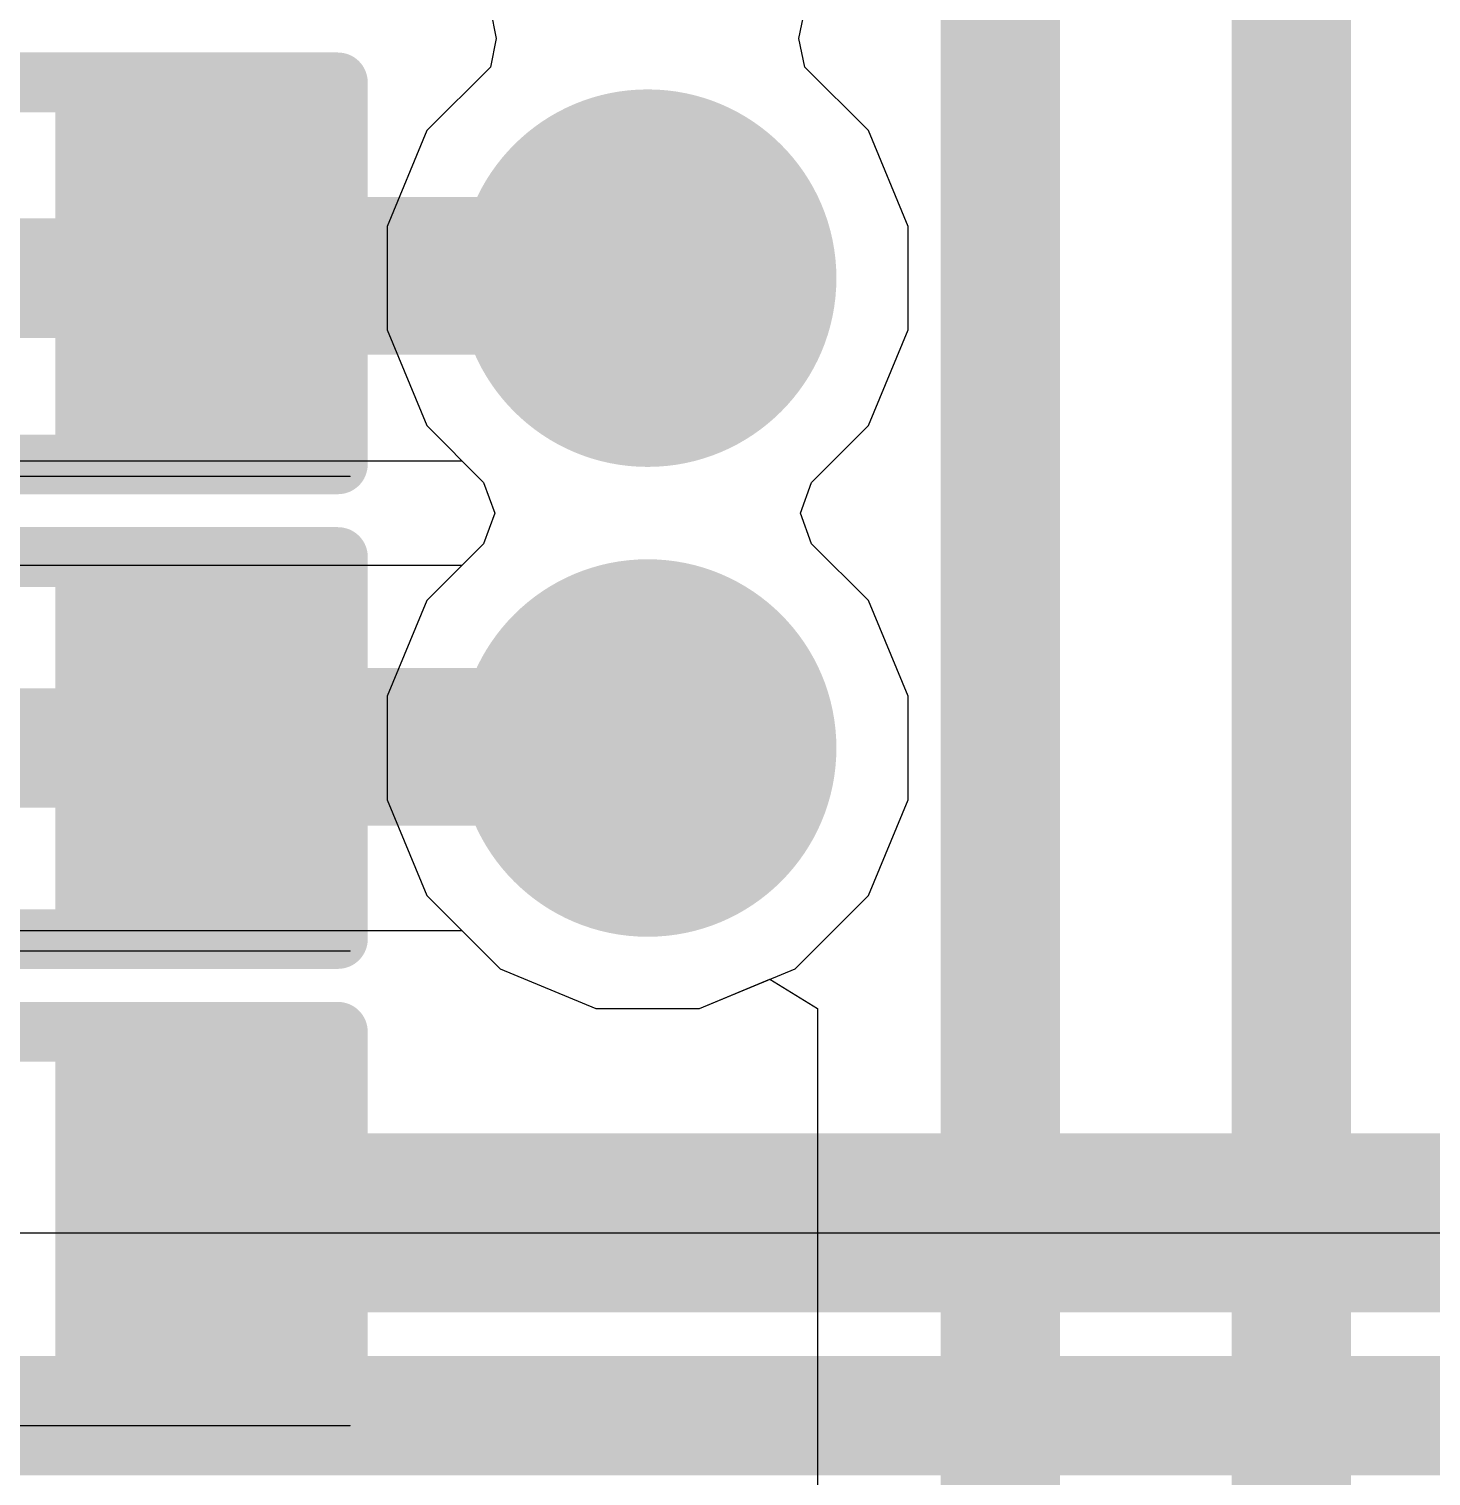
# Model space of a CAD drawing. Header units: inches. Extents: x -4 to 5258, y -4 to 5281.
# Drawn here: x 31.191 to 34.173, y 42.427 to 45.506 of the extents above; entities that cross this region are included whole.
import ezdxf

# ---------------------------------------------------------------- set-up
doc = ezdxf.new("R2010")
doc.units = ezdxf.units.IN
for name, color, linetype in [('Bottom Layer', 5, 'Continuous'), ('Bottom Solder', 6, 'Continuous'), ('Drill Drawing', 1, 'Continuous'), ('Layer 1', 16, 'Continuous'), ('Layer 2', 76, 'Continuous'), ('Top Layer', 1, 'Continuous'), ('Top Overlay', 2, 'Continuous'), ('Top Paste', 8, 'Continuous'), ('Top Solder', 216, 'Continuous'), ('Via Holes', 16, 'Continuous')]:
    doc.layers.add(name, color=color, linetype=linetype)

# ---------------------------------------------------------------- blocks, each defined once
blk = doc.blocks.new('R___0402_111')
at = {"layer": 'Top Layer'}
for points in [[(-0.6985, -0.3175), (-0.6985, 0.3175), (-0.2413, 0.3175), (-0.2413, -0.3175)], [(0.2413, -0.3175), (0.2413, 0.3175), (0.6985, 0.3175), (0.6985, -0.3175)]]:
    blk.add_hatch(color=1, dxfattribs=at).paths.add_polyline_path(points)
at = {"layer": 'Top Paste'}
for points in [[(-0.6985, -0.3175), (-0.6985, 0.3175), (-0.2413, 0.3175), (-0.2413, -0.3175)], [(0.2413, -0.3175), (0.2413, 0.3175), (0.6985, 0.3175), (0.6985, -0.3175)]]:
    blk.add_hatch(color=8, dxfattribs=at).paths.add_polyline_path(points)
at = {"layer": 'Top Solder'}
for points in [[(-0.7535, -0.3725), (-0.7535, 0.3725), (-0.1863, 0.3725), (-0.1863, -0.3725)], [(0.1863, -0.3725), (0.1863, 0.3725), (0.7535, 0.3725), (0.7535, -0.3725)]]:
    blk.add_hatch(color=216, dxfattribs=at).paths.add_polyline_path(points)
at = {"layer": 'Top Overlay'}
for points in [[(-0.7874, -0.4064, 0.127, 0.127, 0), (-0.7874, 0.4064, 0.127, 0.127, 0)], [(-0.7874, 0.4064, 0.127, 0.127, 0), (0.7874, 0.4064, 0.127, 0.127, 0)], [(0.7874, -0.4064, 0.127, 0.127, 0), (0.7874, 0.4064, 0.127, 0.127, 0)], [(-0.7874, -0.4064, 0.127, 0.127, 0), (0.7874, -0.4064, 0.127, 0.127, 0)], [(-0.8128, -0.4318, 0.00323, 0.00323, 0), (0.8128, -0.4318, 0.00323, 0.00323, 0)]]:
    blk.add_lwpolyline(points, format="xyseb", dxfattribs=at)
for points in [[(-0.8191, 0.4064, 0.0635, 0.0635, 1), (-0.7556, 0.4064, 0.0635, 0.0635, 1)], [(-0.8191, 0.4064, 0.0635, 0.0635, 1), (-0.7556, 0.4064, 0.0635, 0.0635, 1)], [(0.7556, 0.4064, 0.0635, 0.0635, 1), (0.8191, 0.4064, 0.0635, 0.0635, 1)], [(0.7556, 0.4064, 0.0635, 0.0635, 1), (0.8191, 0.4064, 0.0635, 0.0635, 1)], [(-0.8191, -0.4064, 0.0635, 0.0635, 1), (-0.7556, -0.4064, 0.0635, 0.0635, 1)], [(-0.8191, -0.4064, 0.0635, 0.0635, 1), (-0.7556, -0.4064, 0.0635, 0.0635, 1)], [(0.7556, -0.4064, 0.0635, 0.0635, 1), (0.8191, -0.4064, 0.0635, 0.0635, 1)], [(0.7556, -0.4064, 0.0635, 0.0635, 1), (0.8191, -0.4064, 0.0635, 0.0635, 1)], [(-0.8136, -0.4318, 0.00161, 0.00161, 1), (-0.812, -0.4318, 0.00161, 0.00161, 1)], [(0.812, -0.4318, 0.00161, 0.00161, 1), (0.8136, -0.4318, 0.00161, 0.00161, 1)]]:
    blk.add_lwpolyline(points, format="xyseb", close=True, dxfattribs=at)
blk = doc.blocks.new('R___0402_134')
at = {"layer": 'Top Layer'}
for points in [[(-0.6985, -0.3175), (-0.6985, 0.3175), (-0.2413, 0.3175), (-0.2413, -0.3175)], [(0.2413, -0.3175), (0.2413, 0.3175), (0.6985, 0.3175), (0.6985, -0.3175)]]:
    blk.add_hatch(color=1, dxfattribs=at).paths.add_polyline_path(points)
at = {"layer": 'Top Paste'}
for points in [[(-0.6985, -0.3175), (-0.6985, 0.3175), (-0.2413, 0.3175), (-0.2413, -0.3175)], [(0.2413, -0.3175), (0.2413, 0.3175), (0.6985, 0.3175), (0.6985, -0.3175)]]:
    blk.add_hatch(color=8, dxfattribs=at).paths.add_polyline_path(points)
at = {"layer": 'Top Solder'}
for points in [[(-0.7535, -0.3725), (-0.7535, 0.3725), (-0.1863, 0.3725), (-0.1863, -0.3725)], [(0.1863, -0.3725), (0.1863, 0.3725), (0.7535, 0.3725), (0.7535, -0.3725)]]:
    blk.add_hatch(color=216, dxfattribs=at).paths.add_polyline_path(points)
at = {"layer": 'Top Overlay'}
for points in [[(-0.7874, -0.4064, 0.127, 0.127, 0), (-0.7874, 0.4064, 0.127, 0.127, 0)], [(-0.7874, 0.4064, 0.127, 0.127, 0), (0.7874, 0.4064, 0.127, 0.127, 0)], [(0.7874, -0.4064, 0.127, 0.127, 0), (0.7874, 0.4064, 0.127, 0.127, 0)], [(-0.7874, -0.4064, 0.127, 0.127, 0), (0.7874, -0.4064, 0.127, 0.127, 0)], [(-0.8128, -0.4318, 0.00323, 0.00323, 0), (0.8128, -0.4318, 0.00323, 0.00323, 0)]]:
    blk.add_lwpolyline(points, format="xyseb", dxfattribs=at)
for points in [[(-0.8191, 0.4064, 0.0635, 0.0635, 1), (-0.7556, 0.4064, 0.0635, 0.0635, 1)], [(-0.8191, 0.4064, 0.0635, 0.0635, 1), (-0.7556, 0.4064, 0.0635, 0.0635, 1)], [(0.7556, 0.4064, 0.0635, 0.0635, 1), (0.8191, 0.4064, 0.0635, 0.0635, 1)], [(0.7556, 0.4064, 0.0635, 0.0635, 1), (0.8191, 0.4064, 0.0635, 0.0635, 1)], [(-0.8191, -0.4064, 0.0635, 0.0635, 1), (-0.7556, -0.4064, 0.0635, 0.0635, 1)], [(-0.8191, -0.4064, 0.0635, 0.0635, 1), (-0.7556, -0.4064, 0.0635, 0.0635, 1)], [(0.7556, -0.4064, 0.0635, 0.0635, 1), (0.8191, -0.4064, 0.0635, 0.0635, 1)], [(0.7556, -0.4064, 0.0635, 0.0635, 1), (0.8191, -0.4064, 0.0635, 0.0635, 1)], [(-0.8136, -0.4318, 0.00161, 0.00161, 1), (-0.812, -0.4318, 0.00161, 0.00161, 1)], [(0.812, -0.4318, 0.00161, 0.00161, 1), (0.8136, -0.4318, 0.00161, 0.00161, 1)]]:
    blk.add_lwpolyline(points, format="xyseb", close=True, dxfattribs=at)
blk = doc.blocks.new('R___0402_136')
at = {"layer": 'Top Layer'}
for points in [[(-0.6985, -0.3175), (-0.6985, 0.3175), (-0.2413, 0.3175), (-0.2413, -0.3175)], [(0.2413, -0.3175), (0.2413, 0.3175), (0.6985, 0.3175), (0.6985, -0.3175)]]:
    blk.add_hatch(color=1, dxfattribs=at).paths.add_polyline_path(points)
at = {"layer": 'Top Paste'}
for points in [[(-0.6985, -0.3175), (-0.6985, 0.3175), (-0.2413, 0.3175), (-0.2413, -0.3175)], [(0.2413, -0.3175), (0.2413, 0.3175), (0.6985, 0.3175), (0.6985, -0.3175)]]:
    blk.add_hatch(color=8, dxfattribs=at).paths.add_polyline_path(points)
at = {"layer": 'Top Solder'}
for points in [[(-0.7535, -0.3725), (-0.7535, 0.3725), (-0.1863, 0.3725), (-0.1863, -0.3725)], [(0.1863, -0.3725), (0.1863, 0.3725), (0.7535, 0.3725), (0.7535, -0.3725)]]:
    blk.add_hatch(color=216, dxfattribs=at).paths.add_polyline_path(points)
at = {"layer": 'Top Overlay'}
for points in [[(-0.7874, -0.4064, 0.127, 0.127, 0), (-0.7874, 0.4064, 0.127, 0.127, 0)], [(-0.7874, 0.4064, 0.127, 0.127, 0), (0.7874, 0.4064, 0.127, 0.127, 0)], [(0.7874, -0.4064, 0.127, 0.127, 0), (0.7874, 0.4064, 0.127, 0.127, 0)], [(-0.7874, -0.4064, 0.127, 0.127, 0), (0.7874, -0.4064, 0.127, 0.127, 0)], [(-0.8128, -0.4318, 0.00323, 0.00323, 0), (0.8128, -0.4318, 0.00323, 0.00323, 0)]]:
    blk.add_lwpolyline(points, format="xyseb", dxfattribs=at)
for points in [[(-0.8191, 0.4064, 0.0635, 0.0635, 1), (-0.7556, 0.4064, 0.0635, 0.0635, 1)], [(-0.8191, 0.4064, 0.0635, 0.0635, 1), (-0.7556, 0.4064, 0.0635, 0.0635, 1)], [(0.7556, 0.4064, 0.0635, 0.0635, 1), (0.8191, 0.4064, 0.0635, 0.0635, 1)], [(0.7556, 0.4064, 0.0635, 0.0635, 1), (0.8191, 0.4064, 0.0635, 0.0635, 1)], [(-0.8191, -0.4064, 0.0635, 0.0635, 1), (-0.7556, -0.4064, 0.0635, 0.0635, 1)], [(-0.8191, -0.4064, 0.0635, 0.0635, 1), (-0.7556, -0.4064, 0.0635, 0.0635, 1)], [(0.7556, -0.4064, 0.0635, 0.0635, 1), (0.8191, -0.4064, 0.0635, 0.0635, 1)], [(0.7556, -0.4064, 0.0635, 0.0635, 1), (0.8191, -0.4064, 0.0635, 0.0635, 1)], [(-0.8136, -0.4318, 0.00161, 0.00161, 1), (-0.812, -0.4318, 0.00161, 0.00161, 1)], [(0.812, -0.4318, 0.00161, 0.00161, 1), (0.8136, -0.4318, 0.00161, 0.00161, 1)]]:
    blk.add_lwpolyline(points, format="xyseb", close=True, dxfattribs=at)

msp = doc.modelspace()

# ---------------------------------------------------------------- hatches: boundary and pattern name
at = {"layer": 'Bottom Layer'}
h = msp.add_hatch(color=5, dxfattribs=at)
edge = h.paths.add_edge_path()
edge.add_arc((32.5068, 44.9753), 0.3, 0, 360)
h = msp.add_hatch(color=5, dxfattribs=at)
edge = h.paths.add_edge_path()
edge.add_arc((32.5068, 43.9756), 0.3, 0, 360)
at = {"layer": 'Bottom Solder'}
h = msp.add_hatch(color=6, dxfattribs=at)
edge = h.paths.add_edge_path()
edge.add_arc((32.5068, 44.9753), 0.4016, 0, 360)
h = msp.add_hatch(color=6, dxfattribs=at)
edge = h.paths.add_edge_path()
edge.add_arc((32.5068, 43.9756), 0.4016, 0, 360)
at = {"layer": 'Layer 1'}
h = msp.add_hatch(color=16, dxfattribs=at)
edge = h.paths.add_edge_path()
edge.add_arc((32.5068, 44.9753), 0.3, 0, 360)
h = msp.add_hatch(color=16, dxfattribs=at)
edge = h.paths.add_edge_path()
edge.add_arc((32.5068, 43.9756), 0.3, 0, 360)
at = {"layer": 'Layer 2'}
h = msp.add_hatch(color=76, dxfattribs=at)
edge = h.paths.add_edge_path()
edge.add_arc((32.5068, 44.9753), 0.3, 0, 360)
h = msp.add_hatch(color=76, dxfattribs=at)
edge = h.paths.add_edge_path()
edge.add_arc((32.5068, 43.9756), 0.3, 0, 360)
at = {"layer": 'Top Layer'}
h = msp.add_hatch(color=1, dxfattribs=at)
edge = h.paths.add_edge_path()
edge.add_arc((32.5068, 44.9753), 0.3, 0, 360)
h = msp.add_hatch(color=1, dxfattribs=at)
edge = h.paths.add_edge_path()
edge.add_arc((32.5068, 43.9756), 0.3, 0, 360)
at = {"layer": 'Top Solder'}
h = msp.add_hatch(color=216, dxfattribs=at)
edge = h.paths.add_edge_path()
edge.add_arc((32.5068, 44.9753), 0.4016, 0, 360)
h = msp.add_hatch(color=216, dxfattribs=at)
edge = h.paths.add_edge_path()
edge.add_arc((32.5068, 43.9756), 0.4016, 0, 360)
at = {"layer": 'Via Holes'}
h = msp.add_hatch(color=7, dxfattribs=at)
edge = h.paths.add_edge_path()
edge.add_arc((32.5068, 44.9753), 0.15, 0, 360)
h = msp.add_hatch(color=7, dxfattribs=at)
edge = h.paths.add_edge_path()
edge.add_arc((32.5068, 43.9756), 0.15, 0, 360)

# ---------------------------------------------------------------- linework, layer by layer
at = {"layer": 'Bottom Layer'}
for p, q in [((30.4341, 44.5869), (32.1118, 44.5869)), ((32.1118, 44.5869), (32.1579, 44.5407)), ((32.1579, 44.5407), (32.1819, 44.4755)), ((32.1819, 44.4755), (32.1579, 44.4102)), ((32.1579, 44.4102), (32.0371, 44.2894)), ((32.0371, 44.2894), (31.9528, 44.0858)), ((31.9528, 44.0858), (31.9528, 43.8654)), ((31.9528, 43.8654), (32.0371, 43.6618)), ((32.0371, 43.6618), (32.193, 43.5059)), ((32.193, 43.5059), (32.3966, 43.4216)), ((32.617, 43.4216), (32.7669, 43.4837)), ((32.7669, 43.4837), (32.8685, 43.4211)), ((32.3966, 43.4216), (32.617, 43.4216)), ((32.8685, 43.4211), (32.8685, 39.3172))]:
    msp.add_line(p, q, dxfattribs=at)
for points in [[(33.8762, 26.7099, 0.254, 0.254, 0), (33.8762, 50.7668, 0.254, 0.254, 0)], [(33.257, 38.9222, 0.254, 0.254, 0), (33.257, 50.4461, 0.254, 0.254, 0)], [(30.2732, 44.9753, 0.254, 0.254, 0), (32.5068, 44.9753, 0.254, 0.254, 0)]]:
    msp.add_lwpolyline(points, format="xyseb", dxfattribs=at)
msp.add_lwpolyline([(32.4433, 44.9753, 0.127, 0.127, 1), (32.5703, 44.9753, 0.127, 0.127, 1)], format="xyseb", close=True, dxfattribs=at)
at = {"layer": 'Drill Drawing'}
for points in [[(32.3798, 45.1023, 0.0508, 0.0508, 0), (32.3798, 45.2293, 0.0508, 0.0508, 0)], [(32.3798, 45.2293, 0.0508, 0.0508, 0), (32.6338, 45.2293, 0.0508, 0.0508, 0)], [(32.6338, 45.1023, 0.0508, 0.0508, 0), (32.6338, 45.2293, 0.0508, 0.0508, 0)], [(32.4306, 45.0515, 0.0508, 0.0508, 0), (32.4306, 45.1277, 0.0508, 0.0508, 0)], [(32.4306, 45.1277, 0.0508, 0.0508, 0), (32.583, 45.1277, 0.0508, 0.0508, 0)], [(32.583, 45.0515, 0.0508, 0.0508, 0), (32.583, 45.1277, 0.0508, 0.0508, 0)], [(32.2528, 44.8483, 0.0508, 0.0508, 0), (32.2528, 45.1023, 0.0508, 0.0508, 0)], [(32.2528, 45.1023, 0.0508, 0.0508, 0), (32.3798, 45.1023, 0.0508, 0.0508, 0)], [(32.6338, 45.1023, 0.0508, 0.0508, 0), (32.7608, 45.1023, 0.0508, 0.0508, 0)], [(32.7608, 44.8483, 0.0508, 0.0508, 0), (32.7608, 45.1023, 0.0508, 0.0508, 0)], [(32.3544, 44.8991, 0.0508, 0.0508, 0), (32.3544, 45.0515, 0.0508, 0.0508, 0)], [(32.3544, 45.0515, 0.0508, 0.0508, 0), (32.4306, 45.0515, 0.0508, 0.0508, 0)], [(32.583, 45.0515, 0.0508, 0.0508, 0), (32.6592, 45.0515, 0.0508, 0.0508, 0)], [(32.6592, 44.8991, 0.0508, 0.0508, 0), (32.6592, 45.0515, 0.0508, 0.0508, 0)], [(32.3544, 44.8991, 0.0508, 0.0508, 0), (32.4306, 44.8991, 0.0508, 0.0508, 0)], [(32.4306, 44.8229, 0.0508, 0.0508, 0), (32.4306, 44.8991, 0.0508, 0.0508, 0)], [(32.583, 44.8991, 0.0508, 0.0508, 0), (32.6592, 44.8991, 0.0508, 0.0508, 0)], [(32.583, 44.8229, 0.0508, 0.0508, 0), (32.583, 44.8991, 0.0508, 0.0508, 0)], [(32.2528, 44.8483, 0.0508, 0.0508, 0), (32.3798, 44.8483, 0.0508, 0.0508, 0)], [(32.3798, 44.7213, 0.0508, 0.0508, 0), (32.3798, 44.8483, 0.0508, 0.0508, 0)], [(32.6338, 44.8483, 0.0508, 0.0508, 0), (32.7608, 44.8483, 0.0508, 0.0508, 0)], [(32.6338, 44.7213, 0.0508, 0.0508, 0), (32.6338, 44.8483, 0.0508, 0.0508, 0)], [(32.4306, 44.8229, 0.0508, 0.0508, 0), (32.583, 44.8229, 0.0508, 0.0508, 0)], [(32.3798, 44.7213, 0.0508, 0.0508, 0), (32.6338, 44.7213, 0.0508, 0.0508, 0)], [(32.3798, 44.1026, 0.0508, 0.0508, 0), (32.3798, 44.2296, 0.0508, 0.0508, 0)], [(32.3798, 44.2296, 0.0508, 0.0508, 0), (32.6338, 44.2296, 0.0508, 0.0508, 0)], [(32.6338, 44.1026, 0.0508, 0.0508, 0), (32.6338, 44.2296, 0.0508, 0.0508, 0)], [(32.4306, 44.0518, 0.0508, 0.0508, 0), (32.4306, 44.128, 0.0508, 0.0508, 0)], [(32.4306, 44.128, 0.0508, 0.0508, 0), (32.583, 44.128, 0.0508, 0.0508, 0)], [(32.583, 44.0518, 0.0508, 0.0508, 0), (32.583, 44.128, 0.0508, 0.0508, 0)], [(32.2528, 43.8486, 0.0508, 0.0508, 0), (32.2528, 44.1026, 0.0508, 0.0508, 0)], [(32.2528, 44.1026, 0.0508, 0.0508, 0), (32.3798, 44.1026, 0.0508, 0.0508, 0)], [(32.6338, 44.1026, 0.0508, 0.0508, 0), (32.7608, 44.1026, 0.0508, 0.0508, 0)], [(32.7608, 43.8486, 0.0508, 0.0508, 0), (32.7608, 44.1026, 0.0508, 0.0508, 0)], [(32.3544, 43.8994, 0.0508, 0.0508, 0), (32.3544, 44.0518, 0.0508, 0.0508, 0)], [(32.3544, 44.0518, 0.0508, 0.0508, 0), (32.4306, 44.0518, 0.0508, 0.0508, 0)], [(32.583, 44.0518, 0.0508, 0.0508, 0), (32.6592, 44.0518, 0.0508, 0.0508, 0)], [(32.6592, 43.8994, 0.0508, 0.0508, 0), (32.6592, 44.0518, 0.0508, 0.0508, 0)], [(32.3544, 43.8994, 0.0508, 0.0508, 0), (32.4306, 43.8994, 0.0508, 0.0508, 0)], [(32.4306, 43.8232, 0.0508, 0.0508, 0), (32.4306, 43.8994, 0.0508, 0.0508, 0)], [(32.583, 43.8994, 0.0508, 0.0508, 0), (32.6592, 43.8994, 0.0508, 0.0508, 0)], [(32.583, 43.8232, 0.0508, 0.0508, 0), (32.583, 43.8994, 0.0508, 0.0508, 0)], [(32.2528, 43.8486, 0.0508, 0.0508, 0), (32.3798, 43.8486, 0.0508, 0.0508, 0)], [(32.3798, 43.7216, 0.0508, 0.0508, 0), (32.3798, 43.8486, 0.0508, 0.0508, 0)], [(32.4306, 43.8232, 0.0508, 0.0508, 0), (32.583, 43.8232, 0.0508, 0.0508, 0)], [(32.6338, 43.8486, 0.0508, 0.0508, 0), (32.7608, 43.8486, 0.0508, 0.0508, 0)], [(32.6338, 43.7216, 0.0508, 0.0508, 0), (32.6338, 43.8486, 0.0508, 0.0508, 0)], [(32.3798, 43.7216, 0.0508, 0.0508, 0), (32.6338, 43.7216, 0.0508, 0.0508, 0)]]:
    msp.add_lwpolyline(points, format="xyseb", dxfattribs=at)
for points in [[(32.3671, 45.2293, 0.0254, 0.0254, 1), (32.3925, 45.2293, 0.0254, 0.0254, 1)], [(32.3671, 45.2293, 0.0254, 0.0254, 1), (32.3925, 45.2293, 0.0254, 0.0254, 1)], [(32.6211, 45.2293, 0.0254, 0.0254, 1), (32.6465, 45.2293, 0.0254, 0.0254, 1)], [(32.6211, 45.2293, 0.0254, 0.0254, 1), (32.6465, 45.2293, 0.0254, 0.0254, 1)], [(32.4179, 45.1277, 0.0254, 0.0254, 1), (32.4433, 45.1277, 0.0254, 0.0254, 1)], [(32.4179, 45.1277, 0.0254, 0.0254, 1), (32.4433, 45.1277, 0.0254, 0.0254, 1)], [(32.5703, 45.1277, 0.0254, 0.0254, 1), (32.5957, 45.1277, 0.0254, 0.0254, 1)], [(32.5703, 45.1277, 0.0254, 0.0254, 1), (32.5957, 45.1277, 0.0254, 0.0254, 1)], [(32.2401, 45.1023, 0.0254, 0.0254, 1), (32.2655, 45.1023, 0.0254, 0.0254, 1)], [(32.2401, 45.1023, 0.0254, 0.0254, 1), (32.2655, 45.1023, 0.0254, 0.0254, 1)], [(32.3671, 45.1023, 0.0254, 0.0254, 1), (32.3925, 45.1023, 0.0254, 0.0254, 1)], [(32.3671, 45.1023, 0.0254, 0.0254, 1), (32.3925, 45.1023, 0.0254, 0.0254, 1)], [(32.6211, 45.1023, 0.0254, 0.0254, 1), (32.6465, 45.1023, 0.0254, 0.0254, 1)], [(32.6211, 45.1023, 0.0254, 0.0254, 1), (32.6465, 45.1023, 0.0254, 0.0254, 1)], [(32.7481, 45.1023, 0.0254, 0.0254, 1), (32.7735, 45.1023, 0.0254, 0.0254, 1)], [(32.7481, 45.1023, 0.0254, 0.0254, 1), (32.7735, 45.1023, 0.0254, 0.0254, 1)], [(32.3417, 45.0515, 0.0254, 0.0254, 1), (32.3671, 45.0515, 0.0254, 0.0254, 1)], [(32.3417, 45.0515, 0.0254, 0.0254, 1), (32.3671, 45.0515, 0.0254, 0.0254, 1)], [(32.4179, 45.0515, 0.0254, 0.0254, 1), (32.4433, 45.0515, 0.0254, 0.0254, 1)], [(32.4179, 45.0515, 0.0254, 0.0254, 1), (32.4433, 45.0515, 0.0254, 0.0254, 1)], [(32.5703, 45.0515, 0.0254, 0.0254, 1), (32.5957, 45.0515, 0.0254, 0.0254, 1)], [(32.5703, 45.0515, 0.0254, 0.0254, 1), (32.5957, 45.0515, 0.0254, 0.0254, 1)], [(32.6465, 45.0515, 0.0254, 0.0254, 1), (32.6719, 45.0515, 0.0254, 0.0254, 1)], [(32.6465, 45.0515, 0.0254, 0.0254, 1), (32.6719, 45.0515, 0.0254, 0.0254, 1)], [(32.3417, 44.8991, 0.0254, 0.0254, 1), (32.3671, 44.8991, 0.0254, 0.0254, 1)], [(32.3417, 44.8991, 0.0254, 0.0254, 1), (32.3671, 44.8991, 0.0254, 0.0254, 1)], [(32.4179, 44.8991, 0.0254, 0.0254, 1), (32.4433, 44.8991, 0.0254, 0.0254, 1)], [(32.4179, 44.8991, 0.0254, 0.0254, 1), (32.4433, 44.8991, 0.0254, 0.0254, 1)], [(32.5703, 44.8991, 0.0254, 0.0254, 1), (32.5957, 44.8991, 0.0254, 0.0254, 1)], [(32.5703, 44.8991, 0.0254, 0.0254, 1), (32.5957, 44.8991, 0.0254, 0.0254, 1)], [(32.6465, 44.8991, 0.0254, 0.0254, 1), (32.6719, 44.8991, 0.0254, 0.0254, 1)], [(32.6465, 44.8991, 0.0254, 0.0254, 1), (32.6719, 44.8991, 0.0254, 0.0254, 1)], [(32.2401, 44.8483, 0.0254, 0.0254, 1), (32.2655, 44.8483, 0.0254, 0.0254, 1)], [(32.2401, 44.8483, 0.0254, 0.0254, 1), (32.2655, 44.8483, 0.0254, 0.0254, 1)], [(32.3671, 44.8483, 0.0254, 0.0254, 1), (32.3925, 44.8483, 0.0254, 0.0254, 1)], [(32.3671, 44.8483, 0.0254, 0.0254, 1), (32.3925, 44.8483, 0.0254, 0.0254, 1)], [(32.6211, 44.8483, 0.0254, 0.0254, 1), (32.6465, 44.8483, 0.0254, 0.0254, 1)], [(32.6211, 44.8483, 0.0254, 0.0254, 1), (32.6465, 44.8483, 0.0254, 0.0254, 1)], [(32.7481, 44.8483, 0.0254, 0.0254, 1), (32.7735, 44.8483, 0.0254, 0.0254, 1)], [(32.7481, 44.8483, 0.0254, 0.0254, 1), (32.7735, 44.8483, 0.0254, 0.0254, 1)], [(32.4179, 44.8229, 0.0254, 0.0254, 1), (32.4433, 44.8229, 0.0254, 0.0254, 1)], [(32.4179, 44.8229, 0.0254, 0.0254, 1), (32.4433, 44.8229, 0.0254, 0.0254, 1)], [(32.5703, 44.8229, 0.0254, 0.0254, 1), (32.5957, 44.8229, 0.0254, 0.0254, 1)], [(32.5703, 44.8229, 0.0254, 0.0254, 1), (32.5957, 44.8229, 0.0254, 0.0254, 1)], [(32.3671, 44.7213, 0.0254, 0.0254, 1), (32.3925, 44.7213, 0.0254, 0.0254, 1)], [(32.3671, 44.7213, 0.0254, 0.0254, 1), (32.3925, 44.7213, 0.0254, 0.0254, 1)], [(32.6211, 44.7213, 0.0254, 0.0254, 1), (32.6465, 44.7213, 0.0254, 0.0254, 1)], [(32.6211, 44.7213, 0.0254, 0.0254, 1), (32.6465, 44.7213, 0.0254, 0.0254, 1)], [(32.3671, 44.2296, 0.0254, 0.0254, 1), (32.3925, 44.2296, 0.0254, 0.0254, 1)], [(32.3671, 44.2296, 0.0254, 0.0254, 1), (32.3925, 44.2296, 0.0254, 0.0254, 1)], [(32.6211, 44.2296, 0.0254, 0.0254, 1), (32.6465, 44.2296, 0.0254, 0.0254, 1)], [(32.6211, 44.2296, 0.0254, 0.0254, 1), (32.6465, 44.2296, 0.0254, 0.0254, 1)], [(32.4179, 44.128, 0.0254, 0.0254, 1), (32.4433, 44.128, 0.0254, 0.0254, 1)], [(32.4179, 44.128, 0.0254, 0.0254, 1), (32.4433, 44.128, 0.0254, 0.0254, 1)], [(32.5703, 44.128, 0.0254, 0.0254, 1), (32.5957, 44.128, 0.0254, 0.0254, 1)], [(32.5703, 44.128, 0.0254, 0.0254, 1), (32.5957, 44.128, 0.0254, 0.0254, 1)], [(32.2401, 44.1026, 0.0254, 0.0254, 1), (32.2655, 44.1026, 0.0254, 0.0254, 1)], [(32.2401, 44.1026, 0.0254, 0.0254, 1), (32.2655, 44.1026, 0.0254, 0.0254, 1)], [(32.3671, 44.1026, 0.0254, 0.0254, 1), (32.3925, 44.1026, 0.0254, 0.0254, 1)], [(32.3671, 44.1026, 0.0254, 0.0254, 1), (32.3925, 44.1026, 0.0254, 0.0254, 1)], [(32.6211, 44.1026, 0.0254, 0.0254, 1), (32.6465, 44.1026, 0.0254, 0.0254, 1)], [(32.6211, 44.1026, 0.0254, 0.0254, 1), (32.6465, 44.1026, 0.0254, 0.0254, 1)], [(32.7481, 44.1026, 0.0254, 0.0254, 1), (32.7735, 44.1026, 0.0254, 0.0254, 1)], [(32.7481, 44.1026, 0.0254, 0.0254, 1), (32.7735, 44.1026, 0.0254, 0.0254, 1)], [(32.3417, 44.0518, 0.0254, 0.0254, 1), (32.3671, 44.0518, 0.0254, 0.0254, 1)], [(32.3417, 44.0518, 0.0254, 0.0254, 1), (32.3671, 44.0518, 0.0254, 0.0254, 1)], [(32.4179, 44.0518, 0.0254, 0.0254, 1), (32.4433, 44.0518, 0.0254, 0.0254, 1)], [(32.4179, 44.0518, 0.0254, 0.0254, 1), (32.4433, 44.0518, 0.0254, 0.0254, 1)], [(32.5703, 44.0518, 0.0254, 0.0254, 1), (32.5957, 44.0518, 0.0254, 0.0254, 1)], [(32.5703, 44.0518, 0.0254, 0.0254, 1), (32.5957, 44.0518, 0.0254, 0.0254, 1)], [(32.6465, 44.0518, 0.0254, 0.0254, 1), (32.6719, 44.0518, 0.0254, 0.0254, 1)], [(32.6465, 44.0518, 0.0254, 0.0254, 1), (32.6719, 44.0518, 0.0254, 0.0254, 1)], [(32.3417, 43.8994, 0.0254, 0.0254, 1), (32.3671, 43.8994, 0.0254, 0.0254, 1)], [(32.3417, 43.8994, 0.0254, 0.0254, 1), (32.3671, 43.8994, 0.0254, 0.0254, 1)], [(32.4179, 43.8994, 0.0254, 0.0254, 1), (32.4433, 43.8994, 0.0254, 0.0254, 1)], [(32.4179, 43.8994, 0.0254, 0.0254, 1), (32.4433, 43.8994, 0.0254, 0.0254, 1)], [(32.5703, 43.8994, 0.0254, 0.0254, 1), (32.5957, 43.8994, 0.0254, 0.0254, 1)], [(32.5703, 43.8994, 0.0254, 0.0254, 1), (32.5957, 43.8994, 0.0254, 0.0254, 1)], [(32.6465, 43.8994, 0.0254, 0.0254, 1), (32.6719, 43.8994, 0.0254, 0.0254, 1)], [(32.6465, 43.8994, 0.0254, 0.0254, 1), (32.6719, 43.8994, 0.0254, 0.0254, 1)], [(32.2401, 43.8486, 0.0254, 0.0254, 1), (32.2655, 43.8486, 0.0254, 0.0254, 1)], [(32.2401, 43.8486, 0.0254, 0.0254, 1), (32.2655, 43.8486, 0.0254, 0.0254, 1)], [(32.3671, 43.8486, 0.0254, 0.0254, 1), (32.3925, 43.8486, 0.0254, 0.0254, 1)], [(32.3671, 43.8486, 0.0254, 0.0254, 1), (32.3925, 43.8486, 0.0254, 0.0254, 1)], [(32.4179, 43.8232, 0.0254, 0.0254, 1), (32.4433, 43.8232, 0.0254, 0.0254, 1)], [(32.4179, 43.8232, 0.0254, 0.0254, 1), (32.4433, 43.8232, 0.0254, 0.0254, 1)], [(32.5703, 43.8232, 0.0254, 0.0254, 1), (32.5957, 43.8232, 0.0254, 0.0254, 1)], [(32.5703, 43.8232, 0.0254, 0.0254, 1), (32.5957, 43.8232, 0.0254, 0.0254, 1)], [(32.6211, 43.8486, 0.0254, 0.0254, 1), (32.6465, 43.8486, 0.0254, 0.0254, 1)], [(32.6211, 43.8486, 0.0254, 0.0254, 1), (32.6465, 43.8486, 0.0254, 0.0254, 1)], [(32.7481, 43.8486, 0.0254, 0.0254, 1), (32.7735, 43.8486, 0.0254, 0.0254, 1)], [(32.7481, 43.8486, 0.0254, 0.0254, 1), (32.7735, 43.8486, 0.0254, 0.0254, 1)], [(32.3671, 43.7216, 0.0254, 0.0254, 1), (32.3925, 43.7216, 0.0254, 0.0254, 1)], [(32.3671, 43.7216, 0.0254, 0.0254, 1), (32.3925, 43.7216, 0.0254, 0.0254, 1)], [(32.6211, 43.7216, 0.0254, 0.0254, 1), (32.6465, 43.7216, 0.0254, 0.0254, 1)], [(32.6211, 43.7216, 0.0254, 0.0254, 1), (32.6465, 43.7216, 0.0254, 0.0254, 1)]]:
    msp.add_lwpolyline(points, format="xyseb", close=True, dxfattribs=at)
at = {"layer": 'Layer 1'}
for p, q in [((32.1724, 45.5464), (32.1847, 45.4854)), ((32.8288, 45.4854), (32.8412, 45.5464)), ((32.1847, 45.4854), (32.1724, 45.4244)), ((32.8412, 45.4244), (32.8288, 45.4854)), ((32.1724, 45.4244), (32.0371, 45.2892)), ((32.9764, 45.2892), (32.8412, 45.4244)), ((32.0371, 45.2892), (31.9528, 45.0855)), ((33.0608, 45.0855), (32.9764, 45.2892)), ((31.9528, 45.0855), (31.9528, 44.8651)), ((33.0608, 44.8651), (33.0608, 45.0855)), ((31.9528, 44.8651), (32.0371, 44.6615)), ((32.9764, 44.6615), (33.0608, 44.8651)), ((32.0371, 44.6615), (32.1579, 44.5407)), ((32.8556, 44.5407), (32.9764, 44.6615)), ((32.1579, 44.5407), (32.1819, 44.4755)), ((32.8317, 44.4755), (32.8556, 44.5407)), ((32.1819, 44.4755), (32.1579, 44.4102)), ((32.8556, 44.4102), (32.8317, 44.4755)), ((32.1579, 44.4102), (32.0371, 44.2894)), ((32.9764, 44.2894), (32.8556, 44.4102)), ((32.0371, 44.2894), (31.9528, 44.0858)), ((33.0608, 44.0858), (32.9764, 44.2894)), ((31.9528, 44.0858), (31.9528, 43.8654)), ((33.0608, 43.8654), (33.0608, 44.0858)), ((31.9528, 43.8654), (32.0371, 43.6618)), ((32.9764, 43.6618), (33.0608, 43.8654)), ((32.0371, 43.6618), (32.193, 43.5059)), ((32.8206, 43.5059), (32.9764, 43.6618)), ((32.193, 43.5059), (32.3966, 43.4216)), ((32.617, 43.4216), (32.8206, 43.5059)), ((32.3966, 43.4216), (32.617, 43.4216)), ((34.554, 42.9433), (21.0202, 42.9433))]:
    msp.add_line(p, q, dxfattribs=at)
msp.add_lwpolyline([(21.0202, 42.5548, 0.254, 0.254, 0), (34.7149, 42.5548, 0.254, 0.254, 0)], format="xyseb", dxfattribs=at)
at = {"layer": 'Layer 2'}
for p, q in [((32.1724, 45.5464), (32.1847, 45.4854)), ((32.8288, 45.4854), (32.8412, 45.5464)), ((32.1847, 45.4854), (32.1724, 45.4244)), ((32.8412, 45.4244), (32.8288, 45.4854)), ((32.1724, 45.4244), (32.0371, 45.2892)), ((32.9764, 45.2892), (32.8412, 45.4244)), ((32.0371, 45.2892), (31.9528, 45.0855)), ((33.0608, 45.0855), (32.9764, 45.2892)), ((31.9528, 45.0855), (31.9528, 44.8651)), ((33.0608, 44.8651), (33.0608, 45.0855)), ((31.9528, 44.8651), (32.0371, 44.6615)), ((32.9764, 44.6615), (33.0608, 44.8651)), ((32.0371, 44.6615), (32.1579, 44.5407)), ((32.8556, 44.5407), (32.9764, 44.6615)), ((32.1579, 44.5407), (32.1819, 44.4755)), ((32.8317, 44.4755), (32.8556, 44.5407)), ((32.1819, 44.4755), (32.1579, 44.4102)), ((32.8556, 44.4102), (32.8317, 44.4755)), ((32.1579, 44.4102), (32.1118, 44.3641)), ((32.9764, 44.2894), (32.8556, 44.4102)), ((32.1118, 44.3641), (30.6943, 44.3641)), ((33.0608, 44.0858), (32.9764, 44.2894)), ((33.0608, 43.8654), (33.0608, 44.0858)), ((32.9764, 43.6618), (33.0608, 43.8654)), ((32.8206, 43.5059), (32.9764, 43.6618)), ((30.5334, 43.5871), (32.1118, 43.5871)), ((32.1118, 43.5871), (32.193, 43.5059)), ((32.193, 43.5059), (32.3966, 43.4216)), ((32.617, 43.4216), (32.8206, 43.5059)), ((32.3966, 43.4216), (32.617, 43.4216))]:
    msp.add_line(p, q, dxfattribs=at)
msp.add_lwpolyline([(30.5334, 43.9756, 0.254, 0.254, 0), (32.5068, 43.9756, 0.254, 0.254, 0)], format="xyseb", dxfattribs=at)
msp.add_lwpolyline([(32.4433, 43.9756, 0.127, 0.127, 1), (32.5703, 43.9756, 0.127, 0.127, 1)], format="xyseb", close=True, dxfattribs=at)
at = {"layer": 'Top Layer'}
for points in [[(31.5305, 44.9855, 0.3356, 0.3356, 0), (31.5355, 44.9804, 0.3356, 0.3356, 0)], [(31.5355, 44.9804, 0.3356, 0.3356, 0), (32.5017, 44.9804, 0.3356, 0.3356, 0)], [(32.5017, 44.9804, 0.3356, 0.3356, 0), (32.5068, 44.9753, 0.3356, 0.3356, 0)], [(31.5381, 43.9781, 0.3356, 0.3356, 0), (32.5042, 43.9781, 0.3356, 0.3356, 0)], [(31.5305, 42.9655, 0.381, 0.381, 0), (35.7993, 42.9655, 0.381, 0.381, 0)]]:
    msp.add_lwpolyline(points, format="xyseb", dxfattribs=at)
for points in [[(31.4465, 44.9855, 0.1678, 0.1678, 1), (31.6144, 44.9855, 0.1678, 0.1678, 1)], [(31.4516, 44.9804, 0.1678, 0.1678, 1), (31.6194, 44.9804, 0.1678, 0.1678, 1)], [(31.4516, 44.9804, 0.1678, 0.1678, 1), (31.6194, 44.9804, 0.1678, 0.1678, 1)], [(32.4178, 44.9804, 0.1678, 0.1678, 1), (32.5856, 44.9804, 0.1678, 0.1678, 1)], [(32.4178, 44.9804, 0.1678, 0.1678, 1), (32.5856, 44.9804, 0.1678, 0.1678, 1)], [(32.4229, 44.9753, 0.1678, 0.1678, 1), (32.5907, 44.9753, 0.1678, 0.1678, 1)], [(31.4542, 43.9781, 0.1678, 0.1678, 1), (31.622, 43.9781, 0.1678, 0.1678, 1)], [(32.4203, 43.9781, 0.1678, 0.1678, 1), (32.5881, 43.9781, 0.1678, 0.1678, 1)], [(31.4352, 42.9655, 0.1905, 0.1905, 1), (31.6257, 42.9655, 0.1905, 0.1905, 1)]]:
    msp.add_lwpolyline(points, format="xyseb", close=True, dxfattribs=at)

# ---------------------------------------------------------------- block references
for name, p in [('R___0402_134', (31.0606, 44.9855)), ('R___0402_136', (31.0607, 43.9756)), ('R___0402_111', (31.0606, 42.9655))]:
    msp.add_blockref(name, p)

doc.saveas('drawing.dxf')
